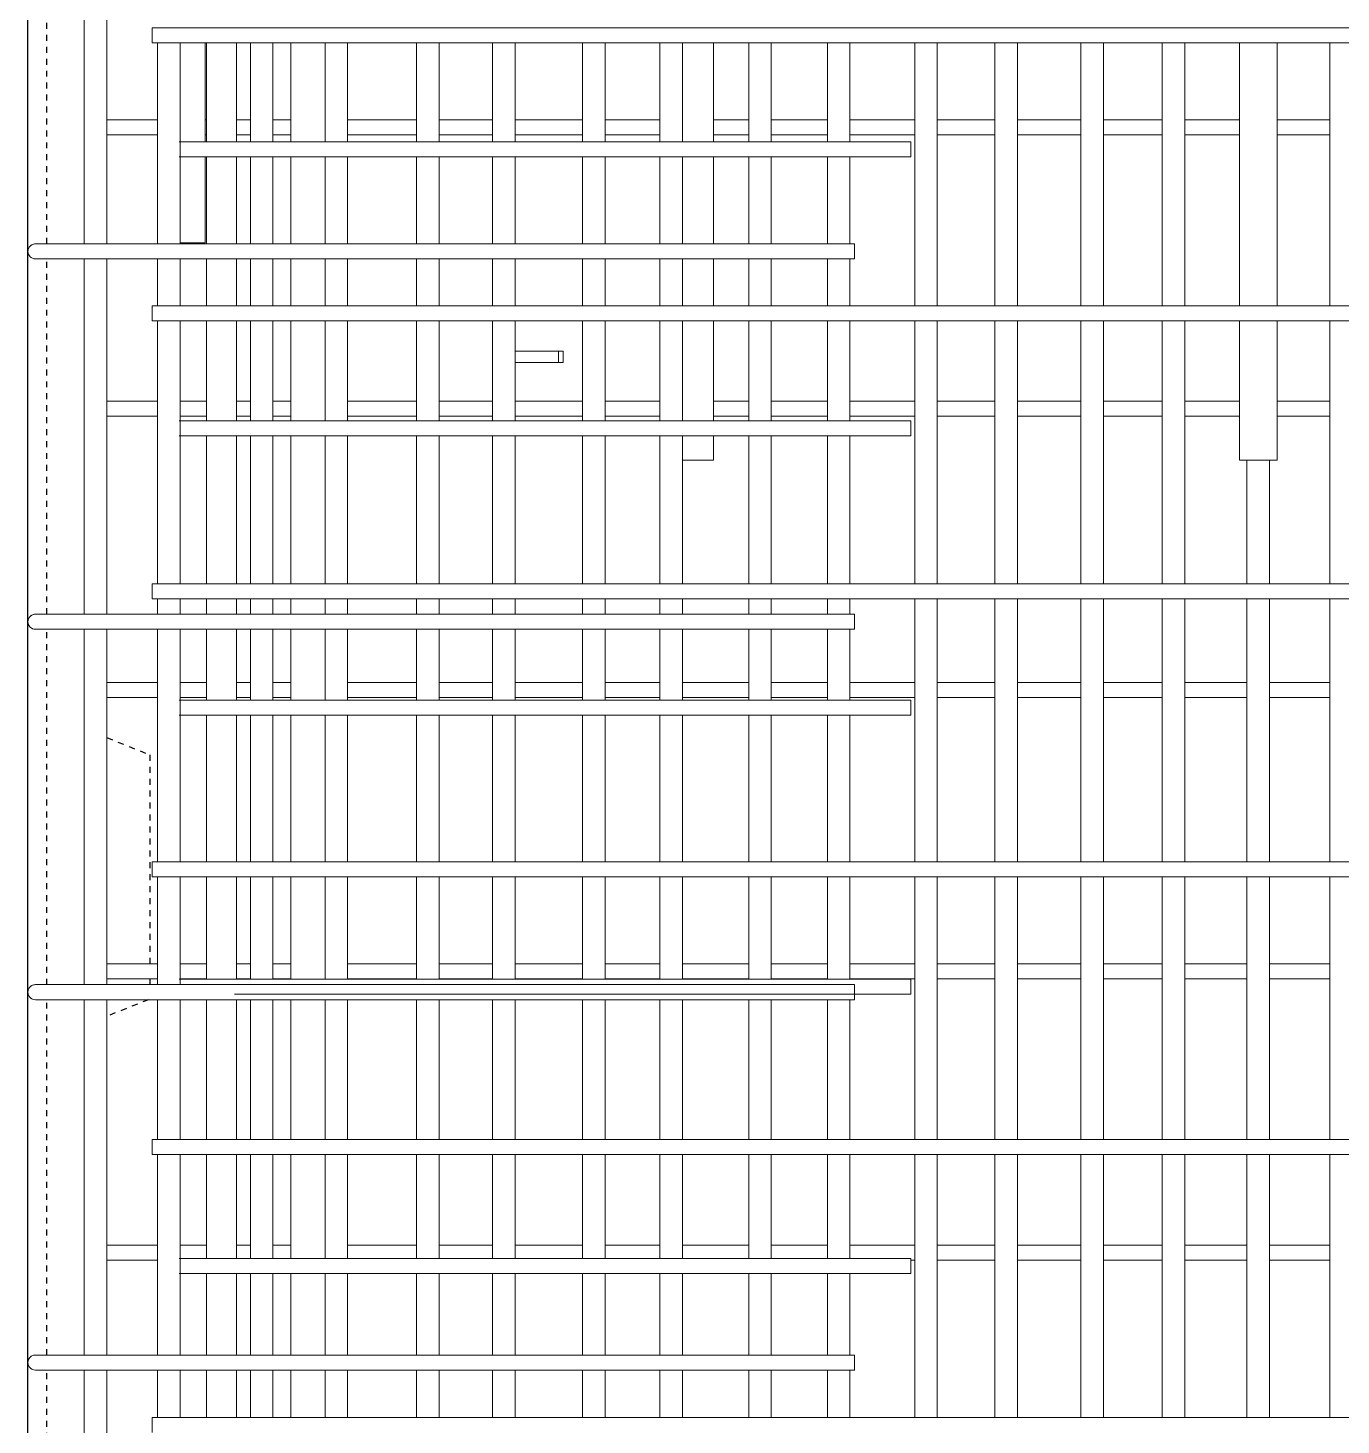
# Model space of a CAD drawing. Header units: millimetres. Extents: x -22025 to -1429, y -2879 to 29261.
# Drawn here: x -20245 to -19545, y 6186 to 6930 of the extents above; entities that cross this region are included whole.
import ezdxf

# ---------------------------------------------------------------- set-up
doc = ezdxf.new("R2010")
doc.units = ezdxf.units.MM
doc.linetypes.add('Dash', pattern=[6.36, 3.18, -3.18])
for name, color, linetype, lineweight in [('A-GENM', 13, 'Continuous', 18), ('A-WALL', 113, 'Continuous', 25), ('A-WALL-HDLN', 110, 'Dash', 25), ('S-RBAR', 171, 'Continuous', 18)]:
    doc.layers.add(name, color=color, linetype=linetype, lineweight=lineweight)

# ---------------------------------------------------------------- blocks, each defined once
blk = doc.blocks.new('RR spread anchor face based - RR-SA-1_4-160-V1-Elevation Front Copy 1')
at = {"layer": 'A-GENM'}
for p, q in [((-19985.26, -447), (-19962.07, -447)), ((-19962.07, -453), (-19985.26, -453)), ((-19962.07, -447), (-19959.57, -447)), ((-19962.07, -453), (-19962.07, -447)), ((-19959.57, -453), (-19962.07, -453)), ((-19959.57, -447), (-19959.57, -453))]:
    blk.add_line(p, q, dxfattribs=at)

msp = doc.modelspace()

# ---------------------------------------------------------------- linework, layer by layer
at = {"layer": 'A-WALL'}
msp.add_line((-20244.5695, -1395), (-20244.5695, 7660), dxfattribs=at)
at = {"layer": 'A-WALL-HDLN'}
for p, q in [((-20234.56692, 6815.11111), (-20234.56692, 7004.33333)), ((-20234.56692, 6617.88889), (-20234.56692, 6807.11111)), ((-20234.56692, 6420.66667), (-20234.56692, 6609.88889)), ((-20202.5695, 6552.19023), (-20179.5695, 6542.99023)), ((-20179.5695, 6431.73933), (-20179.5695, 6542.99023)), ((-20179.5695, 6420.66667), (-20179.5695, 6423.73933)), ((-20234.56692, 6223.44444), (-20234.56692, 6412.66667)), ((-20180.37842, 6412.66667), (-20202.5695, 6403.79023)), ((-20234.56692, 6026.22222), (-20234.56692, 6215.44444))]:
    msp.add_line(p, q, dxfattribs=at)
at = {"layer": 'S-RBAR'}
for p, q in [((-20214.5695, 6815.11111), (-20214.5695, 7004.33333)), ((-20202.5695, 6815.11111), (-20202.5695, 7004.33333)), ((-19004.5695, 6930.08197), (-20178.38411, 6930.08197)), ((-20178.38411, 6930.08197), (-20178.38411, 6922.08197)), ((-19004.5695, 6922.08197), (-20178.38411, 6922.08197)), ((-20175.5695, 6815.11111), (-20175.5695, 6922.08197)), ((-20163.5695, 6815.11111), (-20163.5695, 6922.08197)), ((-20150.27078, 6922.08197), (-20150.27078, 6869.49121)), ((-20149.5695, 6869.49121), (-20149.5695, 6922.08197)), ((-20133.5695, 6869.49121), (-20133.5695, 6922.08197)), ((-20126.14093, 6869.49121), (-20126.14093, 6922.08197)), ((-20114.14093, 6869.49121), (-20114.14093, 6922.08197)), ((-20104.5695, 6869.49121), (-20104.5695, 6922.08197)), ((-20086.41565, 6869.49121), (-20086.41565, 6922.08197)), ((-20074.41565, 6869.49121), (-20074.41565, 6922.08197)), ((-20037.71235, 6869.49121), (-20037.71235, 6922.08197)), ((-20025.71235, 6869.49121), (-20025.71235, 6922.08197)), ((-19997.26181, 6869.49121), (-19997.26181, 6922.08197)), ((-19985.26181, 6869.49121), (-19985.26181, 6922.08197)), ((-19949.28378, 6869.49121), (-19949.28378, 6922.08197)), ((-19937.28378, 6869.49121), (-19937.28378, 6922.08197)), ((-19908.10796, 6869.49121), (-19908.10796, 6922.08197)), ((-19896.10796, 6869.49121), (-19896.10796, 6922.08197)), ((-19879.5695, 6869.49121), (-19879.5695, 6922.08197)), ((-19860.85521, 6869.49121), (-19860.85521, 6922.08197)), ((-19848.85521, 6869.49121), (-19848.85521, 6922.08197)), ((-19818.95411, 6869.49121), (-19818.95411, 6922.08197)), ((-19806.95411, 6869.49121), (-19806.95411, 6922.08197)), ((-19772.42664, 6782.09836), (-19772.42664, 6922.08197)), ((-19760.42664, 6782.09836), (-19760.42664, 6922.08197)), ((-19729.80027, 6782.09836), (-19729.80027, 6922.08197)), ((-19717.80027, 6782.09836), (-19717.80027, 6922.08197)), ((-19683.99807, 6782.09836), (-19683.99807, 6922.08197)), ((-19671.99807, 6782.09836), (-19671.99807, 6922.08197)), ((-19640.64642, 6782.09836), (-19640.64642, 6922.08197)), ((-19628.64642, 6782.09836), (-19628.64642, 6922.08197)), ((-19599.5695, 6782.09836), (-19599.5695, 6922.08197)), ((-19579.5695, 6782.09836), (-19579.5695, 6922.08197)), ((-19551.49257, 6782.09836), (-19551.49257, 6922.08197)), ((-20175.77315, 6881.08967), (-20202.5695, 6881.08967)), ((-20149.5695, 6881.08967), (-20150.27078, 6881.08967)), ((-20126.14093, 6881.08967), (-20133.5695, 6881.08967)), ((-20104.5695, 6881.08967), (-20114.14093, 6881.08967)), ((-20037.71235, 6881.08967), (-20074.41565, 6881.08967)), ((-19997.26181, 6881.08967), (-20025.71235, 6881.08967)), ((-19949.28378, 6881.08967), (-19985.26181, 6881.08967)), ((-19908.10796, 6881.08967), (-19937.28378, 6881.08967)), ((-19860.85521, 6881.08967), (-19879.5695, 6881.08967)), ((-19818.95411, 6881.08967), (-19848.85521, 6881.08967)), ((-19772.42664, 6881.08967), (-19806.95411, 6881.08967)), ((-19729.80027, 6881.08967), (-19760.42664, 6881.08967)), ((-19683.99807, 6881.08967), (-19717.80027, 6881.08967)), ((-19640.64642, 6881.08967), (-19671.99807, 6881.08967)), ((-19599.5695, 6881.08967), (-19628.64642, 6881.08967)), ((-19551.49257, 6881.08967), (-19579.5695, 6881.08967)), ((-20175.77315, 6873.08967), (-20202.5695, 6873.08967)), ((-20164.07475, 6869.49121), (-20134.5695, 6869.49121)), ((-20149.5695, 6873.08967), (-20150.27078, 6873.08967)), ((-19774.5695, 6869.49121), (-20134.5695, 6869.49121)), ((-20126.14093, 6873.08967), (-20133.5695, 6873.08967)), ((-20104.5695, 6873.08967), (-20114.14093, 6873.08967)), ((-20037.71235, 6873.08967), (-20074.41565, 6873.08967)), ((-19997.26181, 6873.08967), (-20025.71235, 6873.08967)), ((-19949.28378, 6873.08967), (-19985.26181, 6873.08967)), ((-19908.10796, 6873.08967), (-19937.28378, 6873.08967)), ((-19860.85521, 6873.08967), (-19879.5695, 6873.08967)), ((-19818.95411, 6873.08967), (-19848.85521, 6873.08967)), ((-19772.42664, 6873.08967), (-19806.95411, 6873.08967)), ((-19774.5695, 6869.49121), (-19774.5695, 6861.49121)), ((-19729.80027, 6873.08967), (-19760.42664, 6873.08967)), ((-19683.99807, 6873.08967), (-19717.80027, 6873.08967)), ((-19640.64642, 6873.08967), (-19671.99807, 6873.08967)), ((-19599.5695, 6873.08967), (-19628.64642, 6873.08967)), ((-19551.49257, 6873.08967), (-19579.5695, 6873.08967)), ((-20164.07475, 6861.49121), (-20134.5695, 6861.49121)), ((-20150.27078, 6861.49121), (-20150.27078, 6815.6317)), ((-20149.5695, 6815.11111), (-20149.5695, 6861.49121)), ((-19774.5695, 6861.49121), (-20134.5695, 6861.49121)), ((-20133.5695, 6815.11111), (-20133.5695, 6861.49121)), ((-20126.14093, 6815.11111), (-20126.14093, 6861.49121)), ((-20114.14093, 6815.11111), (-20114.14093, 6861.49121)), ((-20104.5695, 6815.11111), (-20104.5695, 6861.49121)), ((-20086.41565, 6815.11111), (-20086.41565, 6861.49121)), ((-20074.41565, 6815.11111), (-20074.41565, 6861.49121)), ((-20037.71235, 6815.11111), (-20037.71235, 6861.49121)), ((-20025.71235, 6815.11111), (-20025.71235, 6861.49121)), ((-19997.26181, 6815.11111), (-19997.26181, 6861.49121)), ((-19985.26181, 6815.11111), (-19985.26181, 6861.49121)), ((-19949.28378, 6815.11111), (-19949.28378, 6861.49121)), ((-19937.28378, 6815.11111), (-19937.28378, 6861.49121)), ((-19908.10796, 6815.11111), (-19908.10796, 6861.49121)), ((-19896.10796, 6815.11111), (-19896.10796, 6861.49121)), ((-19879.5695, 6815.11111), (-19879.5695, 6861.49121)), ((-19860.85521, 6815.11111), (-19860.85521, 6861.49121)), ((-19848.85521, 6815.11111), (-19848.85521, 6861.49121)), ((-19818.95411, 6815.11111), (-19818.95411, 6861.49121)), ((-19806.95411, 6815.11111), (-19806.95411, 6861.49121)), ((-20240.5695, 6815.11111), (-20220.5695, 6815.11111)), ((-19804.5695, 6815.11111), (-20220.5695, 6815.11111)), ((-20163.5695, 6815.6317), (-20150.27078, 6815.6317)), ((-19804.5695, 6815.11111), (-19804.5695, 6807.11111)), ((-20240.5695, 6807.11111), (-20220.5695, 6807.11111)), ((-19804.5695, 6807.11111), (-20220.5695, 6807.11111)), ((-20214.5695, 6617.88889), (-20214.5695, 6807.11111)), ((-20202.5695, 6617.88889), (-20202.5695, 6807.11111)), ((-20175.5695, 6782.09836), (-20175.5695, 6807.11111)), ((-20163.5695, 6782.09836), (-20163.5695, 6807.11111)), ((-20149.5695, 6782.09836), (-20149.5695, 6807.11111)), ((-20133.5695, 6782.09836), (-20133.5695, 6807.11111)), ((-20126.14093, 6782.09836), (-20126.14093, 6807.11111)), ((-20114.14093, 6782.09836), (-20114.14093, 6807.11111)), ((-20104.5695, 6782.09836), (-20104.5695, 6807.11111)), ((-20086.41565, 6782.09836), (-20086.41565, 6807.11111)), ((-20074.41565, 6782.09836), (-20074.41565, 6807.11111)), ((-20037.71235, 6782.09836), (-20037.71235, 6807.11111)), ((-20025.71235, 6782.09836), (-20025.71235, 6807.11111)), ((-19997.26181, 6782.09836), (-19997.26181, 6807.11111)), ((-19985.26181, 6782.09836), (-19985.26181, 6807.11111)), ((-19949.28378, 6782.09836), (-19949.28378, 6807.11111)), ((-19937.28378, 6782.09836), (-19937.28378, 6807.11111)), ((-19908.10796, 6782.09836), (-19908.10796, 6807.11111)), ((-19896.10796, 6782.09836), (-19896.10796, 6807.11111)), ((-19879.5695, 6782.09836), (-19879.5695, 6807.11111)), ((-19860.85521, 6782.09836), (-19860.85521, 6807.11111)), ((-19848.85521, 6782.09836), (-19848.85521, 6807.11111)), ((-19818.95411, 6782.09836), (-19818.95411, 6807.11111)), ((-19806.95411, 6782.09836), (-19806.95411, 6807.11111)), ((-19004.5695, 6782.09836), (-20178.38411, 6782.09836)), ((-20178.38411, 6782.09836), (-20178.38411, 6774.09836)), ((-19004.5695, 6774.09836), (-20178.38411, 6774.09836)), ((-20175.5695, 6634.11475), (-20175.5695, 6774.09836)), ((-20163.5695, 6634.11475), (-20163.5695, 6774.09836)), ((-20149.5695, 6720.85008), (-20149.5695, 6774.09836)), ((-20133.5695, 6720.85008), (-20133.5695, 6774.09836)), ((-20126.14093, 6720.85008), (-20126.14093, 6774.09836)), ((-20114.14093, 6720.85008), (-20114.14093, 6774.09836)), ((-20104.5695, 6720.85008), (-20104.5695, 6774.09836)), ((-20086.41565, 6720.85008), (-20086.41565, 6774.09836)), ((-20074.41565, 6720.85008), (-20074.41565, 6774.09836)), ((-20037.71235, 6720.85008), (-20037.71235, 6774.09836)), ((-20025.71235, 6720.85008), (-20025.71235, 6774.09836)), ((-19997.26181, 6720.85008), (-19997.26181, 6774.09836)), ((-19985.26181, 6720.85008), (-19985.26181, 6774.09836)), ((-19949.28378, 6720.85008), (-19949.28378, 6774.09836)), ((-19937.28378, 6720.85008), (-19937.28378, 6774.09836)), ((-19908.10796, 6720.85008), (-19908.10796, 6774.09836)), ((-19896.10796, 6720.85008), (-19896.10796, 6774.09836)), ((-19879.5695, 6720.85008), (-19879.5695, 6774.09836)), ((-19860.85521, 6720.85008), (-19860.85521, 6774.09836)), ((-19848.85521, 6720.85008), (-19848.85521, 6774.09836)), ((-19818.95411, 6720.85008), (-19818.95411, 6774.09836)), ((-19806.95411, 6720.85008), (-19806.95411, 6774.09836)), ((-19772.42664, 6634.11475), (-19772.42664, 6774.09836)), ((-19760.42664, 6634.11475), (-19760.42664, 6774.09836)), ((-19729.80027, 6634.11475), (-19729.80027, 6774.09836)), ((-19717.80027, 6634.11475), (-19717.80027, 6774.09836)), ((-19683.99807, 6634.11475), (-19683.99807, 6774.09836)), ((-19671.99807, 6634.11475), (-19671.99807, 6774.09836)), ((-19640.64642, 6634.11475), (-19640.64642, 6774.09836)), ((-19628.64642, 6634.11475), (-19628.64642, 6774.09836)), ((-19599.5695, 6700), (-19599.5695, 6774.09836)), ((-19579.5695, 6700), (-19579.5695, 6774.09836)), ((-19551.49257, 6634.11475), (-19551.49257, 6774.09836)), ((-20175.77315, 6731.30622), (-20202.5695, 6731.30622)), ((-20149.5695, 6731.30622), (-20163.5695, 6731.30622)), ((-20126.14093, 6731.30622), (-20133.5695, 6731.30622)), ((-20104.5695, 6731.30622), (-20114.14093, 6731.30622)), ((-20037.71235, 6731.30622), (-20074.41565, 6731.30622)), ((-19997.26181, 6731.30622), (-20025.71235, 6731.30622)), ((-19949.28378, 6731.30622), (-19985.26181, 6731.30622)), ((-19908.10796, 6731.30622), (-19937.28378, 6731.30622)), ((-19860.85521, 6731.30622), (-19879.5695, 6731.30622)), ((-19818.95411, 6731.30622), (-19848.85521, 6731.30622)), ((-19772.42664, 6731.30622), (-19806.95411, 6731.30622)), ((-19729.80027, 6731.30622), (-19760.42664, 6731.30622)), ((-19683.99807, 6731.30622), (-19717.80027, 6731.30622)), ((-19640.64642, 6731.30622), (-19671.99807, 6731.30622)), ((-19599.5695, 6731.30622), (-19628.64642, 6731.30622)), ((-19551.49257, 6731.30622), (-19579.5695, 6731.30622)), ((-20175.77315, 6723.30622), (-20202.5695, 6723.30622)), ((-20164.07475, 6720.85008), (-20134.5695, 6720.85008)), ((-20149.5695, 6723.30622), (-20163.5695, 6723.30622)), ((-19774.5695, 6720.85008), (-20134.5695, 6720.85008)), ((-20126.14093, 6723.30622), (-20133.5695, 6723.30622)), ((-20104.5695, 6723.30622), (-20114.14093, 6723.30622)), ((-20037.71235, 6723.30622), (-20074.41565, 6723.30622)), ((-19997.26181, 6723.30622), (-20025.71235, 6723.30622)), ((-19949.28378, 6723.30622), (-19985.26181, 6723.30622)), ((-19908.10796, 6723.30622), (-19937.28378, 6723.30622)), ((-19860.85521, 6723.30622), (-19879.5695, 6723.30622)), ((-19818.95411, 6723.30622), (-19848.85521, 6723.30622)), ((-19772.42664, 6723.30622), (-19806.95411, 6723.30622)), ((-19774.5695, 6720.85008), (-19774.5695, 6712.85008)), ((-19729.80027, 6723.30622), (-19760.42664, 6723.30622)), ((-19683.99807, 6723.30622), (-19717.80027, 6723.30622)), ((-19640.64642, 6723.30622), (-19671.99807, 6723.30622)), ((-19599.5695, 6723.30622), (-19628.64642, 6723.30622)), ((-19551.49257, 6723.30622), (-19579.5695, 6723.30622)), ((-20164.07475, 6712.85008), (-20134.5695, 6712.85008)), ((-20149.5695, 6634.11475), (-20149.5695, 6712.85008)), ((-19774.5695, 6712.85008), (-20134.5695, 6712.85008)), ((-20133.5695, 6634.11475), (-20133.5695, 6712.85008)), ((-20126.14093, 6634.11475), (-20126.14093, 6712.85008)), ((-20114.14093, 6634.11475), (-20114.14093, 6712.85008)), ((-20104.5695, 6634.11475), (-20104.5695, 6712.85008)), ((-20086.41565, 6634.11475), (-20086.41565, 6712.85008)), ((-20074.41565, 6634.11475), (-20074.41565, 6712.85008)), ((-20037.71235, 6634.11475), (-20037.71235, 6712.85008)), ((-20025.71235, 6634.11475), (-20025.71235, 6712.85008)), ((-19997.26181, 6634.11475), (-19997.26181, 6712.85008)), ((-19985.26181, 6634.11475), (-19985.26181, 6712.85008)), ((-19949.28378, 6634.11475), (-19949.28378, 6712.85008)), ((-19937.28378, 6634.11475), (-19937.28378, 6712.85008)), ((-19908.10796, 6634.11475), (-19908.10796, 6712.85008)), ((-19896.10796, 6634.11475), (-19896.10796, 6712.85008)), ((-19879.5695, 6700), (-19879.5695, 6712.85008)), ((-19860.85521, 6634.11475), (-19860.85521, 6712.85008)), ((-19848.85521, 6634.11475), (-19848.85521, 6712.85008)), ((-19818.95411, 6634.11475), (-19818.95411, 6712.85008)), ((-19806.95411, 6634.11475), (-19806.95411, 6712.85008)), ((-19879.5695, 6700), (-19896.10796, 6700)), ((-19579.5695, 6700), (-19599.5695, 6700)), ((-19595.5695, 6634.11475), (-19595.5695, 6700)), ((-19583.5695, 6634.11475), (-19583.5695, 6700)), ((-19004.5695, 6634.11475), (-20178.38411, 6634.11475)), ((-20178.38411, 6634.11475), (-20178.38411, 6626.11475)), ((-19004.5695, 6626.11475), (-20178.38411, 6626.11475)), ((-20175.5695, 6617.88889), (-20175.5695, 6626.11475)), ((-20163.5695, 6617.88889), (-20163.5695, 6626.11475)), ((-20149.5695, 6617.88889), (-20149.5695, 6626.11475)), ((-20133.5695, 6617.88889), (-20133.5695, 6626.11475)), ((-20126.14093, 6617.88889), (-20126.14093, 6626.11475)), ((-20114.14093, 6617.88889), (-20114.14093, 6626.11475)), ((-20104.5695, 6617.88889), (-20104.5695, 6626.11475)), ((-20086.41565, 6617.88889), (-20086.41565, 6626.11475)), ((-20074.41565, 6617.88889), (-20074.41565, 6626.11475)), ((-20037.71235, 6617.88889), (-20037.71235, 6626.11475)), ((-20025.71235, 6617.88889), (-20025.71235, 6626.11475)), ((-19997.26181, 6617.88889), (-19997.26181, 6626.11475)), ((-19985.26181, 6617.88889), (-19985.26181, 6626.11475)), ((-19949.28378, 6617.88889), (-19949.28378, 6626.11475)), ((-19937.28378, 6617.88889), (-19937.28378, 6626.11475)), ((-19908.10796, 6617.88889), (-19908.10796, 6626.11475)), ((-19896.10796, 6617.88889), (-19896.10796, 6626.11475)), ((-19860.85521, 6617.88889), (-19860.85521, 6626.11475)), ((-19848.85521, 6617.88889), (-19848.85521, 6626.11475)), ((-19818.95411, 6617.88889), (-19818.95411, 6626.11475)), ((-19806.95411, 6617.88889), (-19806.95411, 6626.11475)), ((-19772.42664, 6486.13115), (-19772.42664, 6626.11475)), ((-19760.42664, 6486.13115), (-19760.42664, 6626.11475)), ((-19729.80027, 6486.13115), (-19729.80027, 6626.11475)), ((-19717.80027, 6486.13115), (-19717.80027, 6626.11475)), ((-19683.99807, 6486.13115), (-19683.99807, 6626.11475)), ((-19671.99807, 6486.13115), (-19671.99807, 6626.11475)), ((-19640.64642, 6486.13115), (-19640.64642, 6626.11475)), ((-19628.64642, 6486.13115), (-19628.64642, 6626.11475)), ((-19595.5695, 6486.13115), (-19595.5695, 6626.11475)), ((-19583.5695, 6486.13115), (-19583.5695, 6626.11475)), ((-19551.49257, 6486.13115), (-19551.49257, 6626.11475)), ((-20240.5695, 6617.88889), (-20220.5695, 6617.88889)), ((-19804.5695, 6617.88889), (-20220.5695, 6617.88889)), ((-19804.5695, 6617.88889), (-19804.5695, 6609.88889)), ((-20240.5695, 6609.88889), (-20220.5695, 6609.88889)), ((-19804.5695, 6609.88889), (-20220.5695, 6609.88889)), ((-20214.5695, 6420.66667), (-20214.5695, 6609.88889)), ((-20202.5695, 6420.66667), (-20202.5695, 6609.88889)), ((-20175.5695, 6486.13115), (-20175.5695, 6609.88889)), ((-20163.5695, 6486.13115), (-20163.5695, 6609.88889)), ((-20149.5695, 6572.20895), (-20149.5695, 6609.88889)), ((-20133.5695, 6572.20895), (-20133.5695, 6609.88889)), ((-20126.14093, 6572.20895), (-20126.14093, 6609.88889)), ((-20114.14093, 6572.20895), (-20114.14093, 6609.88889)), ((-20104.5695, 6572.20895), (-20104.5695, 6609.88889)), ((-20086.41565, 6572.20895), (-20086.41565, 6609.88889)), ((-20074.41565, 6572.20895), (-20074.41565, 6609.88889)), ((-20037.71235, 6572.20895), (-20037.71235, 6609.88889)), ((-20025.71235, 6572.20895), (-20025.71235, 6609.88889)), ((-19997.26181, 6572.20895), (-19997.26181, 6609.88889)), ((-19985.26181, 6572.20895), (-19985.26181, 6609.88889)), ((-19949.28378, 6572.20895), (-19949.28378, 6609.88889)), ((-19937.28378, 6572.20895), (-19937.28378, 6609.88889)), ((-19908.10796, 6572.20895), (-19908.10796, 6609.88889)), ((-19896.10796, 6572.20895), (-19896.10796, 6609.88889)), ((-19860.85521, 6572.20895), (-19860.85521, 6609.88889)), ((-19848.85521, 6572.20895), (-19848.85521, 6609.88889)), ((-19818.95411, 6572.20895), (-19818.95411, 6609.88889)), ((-19806.95411, 6572.20895), (-19806.95411, 6609.88889)), ((-20175.77315, 6581.52278), (-20202.5695, 6581.52278)), ((-20149.5695, 6581.52278), (-20163.5695, 6581.52278)), ((-20126.14093, 6581.52278), (-20133.5695, 6581.52278)), ((-20104.5695, 6581.52278), (-20114.14093, 6581.52278)), ((-20037.71235, 6581.52278), (-20074.41565, 6581.52278)), ((-19997.26181, 6581.52278), (-20025.71235, 6581.52278)), ((-19949.28378, 6581.52278), (-19985.26181, 6581.52278)), ((-19908.10796, 6581.52278), (-19937.28378, 6581.52278)), ((-19860.85521, 6581.52278), (-19896.10796, 6581.52278)), ((-19818.95411, 6581.52278), (-19848.85521, 6581.52278)), ((-19772.42664, 6581.52278), (-19806.95411, 6581.52278)), ((-19729.80027, 6581.52278), (-19760.42664, 6581.52278)), ((-19683.99807, 6581.52278), (-19717.80027, 6581.52278)), ((-19640.64642, 6581.52278), (-19671.99807, 6581.52278)), ((-19595.5695, 6581.52278), (-19628.64642, 6581.52278)), ((-19551.49257, 6581.52278), (-19583.5695, 6581.52278)), ((-20175.77315, 6573.52278), (-20202.5695, 6573.52278)), ((-20164.07475, 6572.20895), (-20134.5695, 6572.20895)), ((-20149.5695, 6573.52278), (-20163.5695, 6573.52278)), ((-19774.5695, 6572.20895), (-20134.5695, 6572.20895)), ((-20126.14093, 6573.52278), (-20133.5695, 6573.52278)), ((-20104.5695, 6573.52278), (-20114.14093, 6573.52278)), ((-20037.71235, 6573.52278), (-20074.41565, 6573.52278)), ((-19997.26181, 6573.52278), (-20025.71235, 6573.52278)), ((-19949.28378, 6573.52278), (-19985.26181, 6573.52278)), ((-19908.10796, 6573.52278), (-19937.28378, 6573.52278)), ((-19860.85521, 6573.52278), (-19896.10796, 6573.52278)), ((-19818.95411, 6573.52278), (-19848.85521, 6573.52278)), ((-19772.42664, 6573.52278), (-19806.95411, 6573.52278)), ((-19774.5695, 6572.20895), (-19774.5695, 6564.20895)), ((-19729.80027, 6573.52278), (-19760.42664, 6573.52278)), ((-19683.99807, 6573.52278), (-19717.80027, 6573.52278)), ((-19640.64642, 6573.52278), (-19671.99807, 6573.52278)), ((-19595.5695, 6573.52278), (-19628.64642, 6573.52278)), ((-19551.49257, 6573.52278), (-19583.5695, 6573.52278)), ((-20164.07475, 6564.20895), (-20134.5695, 6564.20895)), ((-20149.5695, 6486.13115), (-20149.5695, 6564.20895)), ((-19774.5695, 6564.20895), (-20134.5695, 6564.20895)), ((-20133.5695, 6486.13115), (-20133.5695, 6564.20895)), ((-20126.14093, 6486.13115), (-20126.14093, 6564.20895)), ((-20114.14093, 6486.13115), (-20114.14093, 6564.20895)), ((-20104.5695, 6486.13115), (-20104.5695, 6564.20895)), ((-20086.41565, 6486.13115), (-20086.41565, 6564.20895)), ((-20074.41565, 6486.13115), (-20074.41565, 6564.20895)), ((-20037.71235, 6486.13115), (-20037.71235, 6564.20895)), ((-20025.71235, 6486.13115), (-20025.71235, 6564.20895)), ((-19997.26181, 6486.13115), (-19997.26181, 6564.20895)), ((-19985.26181, 6486.13115), (-19985.26181, 6564.20895)), ((-19949.28378, 6486.13115), (-19949.28378, 6564.20895)), ((-19937.28378, 6486.13115), (-19937.28378, 6564.20895)), ((-19908.10796, 6486.13115), (-19908.10796, 6564.20895)), ((-19896.10796, 6486.13115), (-19896.10796, 6564.20895)), ((-19860.85521, 6486.13115), (-19860.85521, 6564.20895)), ((-19848.85521, 6486.13115), (-19848.85521, 6564.20895)), ((-19818.95411, 6486.13115), (-19818.95411, 6564.20895)), ((-19806.95411, 6486.13115), (-19806.95411, 6564.20895)), ((-19004.5695, 6486.13115), (-20178.38411, 6486.13115)), ((-20178.38411, 6486.13115), (-20178.38411, 6478.13115)), ((-19004.5695, 6478.13115), (-20178.38411, 6478.13115)), ((-20175.5695, 6420.66667), (-20175.5695, 6478.13115)), ((-20163.5695, 6420.66667), (-20163.5695, 6478.13115)), ((-20149.5695, 6423.56783), (-20149.5695, 6478.13115)), ((-20133.5695, 6423.56783), (-20133.5695, 6478.13115)), ((-20126.14093, 6423.56783), (-20126.14093, 6478.13115)), ((-20114.14093, 6423.56783), (-20114.14093, 6478.13115)), ((-20104.5695, 6423.56783), (-20104.5695, 6478.13115)), ((-20086.41565, 6423.56783), (-20086.41565, 6478.13115)), ((-20074.41565, 6423.56783), (-20074.41565, 6478.13115)), ((-20037.71235, 6423.56783), (-20037.71235, 6478.13115)), ((-20025.71235, 6423.56783), (-20025.71235, 6478.13115)), ((-19997.26181, 6423.56783), (-19997.26181, 6478.13115)), ((-19985.26181, 6423.56783), (-19985.26181, 6478.13115)), ((-19949.28378, 6423.56783), (-19949.28378, 6478.13115)), ((-19937.28378, 6423.56783), (-19937.28378, 6478.13115)), ((-19908.10796, 6423.56783), (-19908.10796, 6478.13115)), ((-19896.10796, 6423.56783), (-19896.10796, 6478.13115)), ((-19860.85521, 6423.56783), (-19860.85521, 6478.13115)), ((-19848.85521, 6423.56783), (-19848.85521, 6478.13115)), ((-19818.95411, 6423.56783), (-19818.95411, 6478.13115)), ((-19806.95411, 6423.56783), (-19806.95411, 6478.13115)), ((-19772.42664, 6338.14754), (-19772.42664, 6478.13115)), ((-19760.42664, 6338.14754), (-19760.42664, 6478.13115)), ((-19729.80027, 6338.14754), (-19729.80027, 6478.13115)), ((-19717.80027, 6338.14754), (-19717.80027, 6478.13115)), ((-19683.99807, 6338.14754), (-19683.99807, 6478.13115)), ((-19671.99807, 6338.14754), (-19671.99807, 6478.13115)), ((-19640.64642, 6338.14754), (-19640.64642, 6478.13115)), ((-19628.64642, 6338.14754), (-19628.64642, 6478.13115)), ((-19595.5695, 6338.14754), (-19595.5695, 6478.13115)), ((-19583.5695, 6338.14754), (-19583.5695, 6478.13115)), ((-19551.49257, 6338.14754), (-19551.49257, 6478.13115)), ((-20175.77315, 6431.73933), (-20202.5695, 6431.73933)), ((-20149.5695, 6431.73933), (-20163.5695, 6431.73933)), ((-20126.14093, 6431.73933), (-20133.5695, 6431.73933)), ((-20104.5695, 6431.73933), (-20114.14093, 6431.73933)), ((-20037.71235, 6431.73933), (-20074.41565, 6431.73933)), ((-19997.26181, 6431.73933), (-20025.71235, 6431.73933)), ((-19949.28378, 6431.73933), (-19985.26181, 6431.73933)), ((-19908.10796, 6431.73933), (-19937.28378, 6431.73933)), ((-19860.85521, 6431.73933), (-19896.10796, 6431.73933)), ((-19818.95411, 6431.73933), (-19848.85521, 6431.73933)), ((-19772.42664, 6431.73933), (-19806.95411, 6431.73933)), ((-19729.80027, 6431.73933), (-19760.42664, 6431.73933)), ((-19683.99807, 6431.73933), (-19717.80027, 6431.73933)), ((-19640.64642, 6431.73933), (-19671.99807, 6431.73933)), ((-19595.5695, 6431.73933), (-19628.64642, 6431.73933)), ((-19551.49257, 6431.73933), (-19583.5695, 6431.73933)), ((-20240.5695, 6420.66667), (-20220.5695, 6420.66667)), ((-19804.5695, 6420.66667), (-20220.5695, 6420.66667)), ((-20175.77315, 6423.73933), (-20202.5695, 6423.73933)), ((-20164.07475, 6423.56783), (-20134.5695, 6423.56783)), ((-20149.5695, 6423.73933), (-20163.5695, 6423.73933)), ((-19774.5695, 6423.56783), (-20134.5695, 6423.56783)), ((-20126.14093, 6423.73933), (-20133.5695, 6423.73933)), ((-20104.5695, 6423.73933), (-20114.14093, 6423.73933)), ((-20037.71235, 6423.73933), (-20074.41565, 6423.73933)), ((-19997.26181, 6423.73933), (-20025.71235, 6423.73933)), ((-19949.28378, 6423.73933), (-19985.26181, 6423.73933)), ((-19908.10796, 6423.73933), (-19937.28378, 6423.73933)), ((-19860.85521, 6423.73933), (-19896.10796, 6423.73933)), ((-19818.95411, 6423.73933), (-19848.85521, 6423.73933)), ((-19772.42664, 6423.73933), (-19806.95411, 6423.73933)), ((-19804.5695, 6420.66667), (-19804.5695, 6412.66667)), ((-19774.5695, 6423.56783), (-19774.5695, 6415.56783)), ((-19729.80027, 6423.73933), (-19760.42664, 6423.73933)), ((-19683.99807, 6423.73933), (-19717.80027, 6423.73933)), ((-19640.64642, 6423.73933), (-19671.99807, 6423.73933)), ((-19595.5695, 6423.73933), (-19628.64642, 6423.73933)), ((-19551.49257, 6423.73933), (-19583.5695, 6423.73933)), ((-20240.5695, 6412.66667), (-20220.5695, 6412.66667)), ((-19804.5695, 6412.66667), (-20220.5695, 6412.66667)), ((-20214.5695, 6223.44444), (-20214.5695, 6412.66667)), ((-20202.5695, 6223.44444), (-20202.5695, 6412.66667)), ((-20175.5695, 6338.14754), (-20175.5695, 6412.66667)), ((-20163.5695, 6338.14754), (-20163.5695, 6412.66667)), ((-20149.5695, 6338.14754), (-20149.5695, 6412.66667)), ((-19774.5695, 6415.56783), (-20134.5695, 6415.56783)), ((-20133.5695, 6338.14754), (-20133.5695, 6412.66667)), ((-20126.14093, 6338.14754), (-20126.14093, 6412.66667)), ((-20114.14093, 6338.14754), (-20114.14093, 6412.66667)), ((-20104.5695, 6338.14754), (-20104.5695, 6412.66667)), ((-20086.41565, 6338.14754), (-20086.41565, 6412.66667)), ((-20074.41565, 6338.14754), (-20074.41565, 6412.66667)), ((-20037.71235, 6338.14754), (-20037.71235, 6412.66667)), ((-20025.71235, 6338.14754), (-20025.71235, 6412.66667)), ((-19997.26181, 6338.14754), (-19997.26181, 6412.66667)), ((-19985.26181, 6338.14754), (-19985.26181, 6412.66667)), ((-19949.28378, 6338.14754), (-19949.28378, 6412.66667)), ((-19937.28378, 6338.14754), (-19937.28378, 6412.66667)), ((-19908.10796, 6338.14754), (-19908.10796, 6412.66667)), ((-19896.10796, 6338.14754), (-19896.10796, 6412.66667)), ((-19860.85521, 6338.14754), (-19860.85521, 6412.66667)), ((-19848.85521, 6338.14754), (-19848.85521, 6412.66667)), ((-19818.95411, 6338.14754), (-19818.95411, 6412.66667)), ((-19806.95411, 6338.14754), (-19806.95411, 6412.66667)), ((-19004.5695, 6338.14754), (-20178.38411, 6338.14754)), ((-20178.38411, 6338.14754), (-20178.38411, 6330.14754)), ((-19004.5695, 6330.14754), (-20178.38411, 6330.14754)), ((-20175.5695, 6223.44444), (-20175.5695, 6330.14754)), ((-20163.5695, 6223.44444), (-20163.5695, 6330.14754)), ((-20149.5695, 6274.9267), (-20149.5695, 6330.14754)), ((-20133.5695, 6274.9267), (-20133.5695, 6330.14754)), ((-20126.14093, 6274.9267), (-20126.14093, 6330.14754)), ((-20114.14093, 6274.9267), (-20114.14093, 6330.14754)), ((-20104.5695, 6274.9267), (-20104.5695, 6330.14754)), ((-20086.41565, 6274.9267), (-20086.41565, 6330.14754)), ((-20074.41565, 6274.9267), (-20074.41565, 6330.14754)), ((-20037.71235, 6274.9267), (-20037.71235, 6330.14754)), ((-20025.71235, 6274.9267), (-20025.71235, 6330.14754)), ((-19997.26181, 6274.9267), (-19997.26181, 6330.14754)), ((-19985.26181, 6274.9267), (-19985.26181, 6330.14754)), ((-19949.28378, 6274.9267), (-19949.28378, 6330.14754)), ((-19937.28378, 6274.9267), (-19937.28378, 6330.14754)), ((-19908.10796, 6274.9267), (-19908.10796, 6330.14754)), ((-19896.10796, 6274.9267), (-19896.10796, 6330.14754)), ((-19860.85521, 6274.9267), (-19860.85521, 6330.14754)), ((-19848.85521, 6274.9267), (-19848.85521, 6330.14754)), ((-19818.95411, 6274.9267), (-19818.95411, 6330.14754)), ((-19806.95411, 6274.9267), (-19806.95411, 6330.14754)), ((-19772.42664, 6190.16393), (-19772.42664, 6330.14754)), ((-19760.42664, 6190.16393), (-19760.42664, 6330.14754)), ((-19729.80027, 6190.16393), (-19729.80027, 6330.14754)), ((-19717.80027, 6190.16393), (-19717.80027, 6330.14754)), ((-19683.99807, 6190.16393), (-19683.99807, 6330.14754)), ((-19671.99807, 6190.16393), (-19671.99807, 6330.14754)), ((-19640.64642, 6190.16393), (-19640.64642, 6330.14754)), ((-19628.64642, 6190.16393), (-19628.64642, 6330.14754)), ((-19595.5695, 6190.16393), (-19595.5695, 6330.14754)), ((-19583.5695, 6190.16393), (-19583.5695, 6330.14754)), ((-19551.49257, 6190.16393), (-19551.49257, 6330.14754)), ((-20175.77315, 6281.95588), (-20202.5695, 6281.95588)), ((-20149.5695, 6281.95588), (-20163.5695, 6281.95588)), ((-20126.14093, 6281.95588), (-20133.5695, 6281.95588)), ((-20104.5695, 6281.95588), (-20114.14093, 6281.95588)), ((-20037.71235, 6281.95588), (-20074.41565, 6281.95588)), ((-19997.26181, 6281.95588), (-20025.71235, 6281.95588)), ((-19949.28378, 6281.95588), (-19985.26181, 6281.95588)), ((-19908.10796, 6281.95588), (-19937.28378, 6281.95588)), ((-19860.85521, 6281.95588), (-19896.10796, 6281.95588)), ((-19818.95411, 6281.95588), (-19848.85521, 6281.95588)), ((-19772.42664, 6281.95588), (-19806.95411, 6281.95588)), ((-19729.80027, 6281.95588), (-19760.42664, 6281.95588)), ((-19683.99807, 6281.95588), (-19717.80027, 6281.95588)), ((-19640.64642, 6281.95588), (-19671.99807, 6281.95588)), ((-19595.5695, 6281.95588), (-19628.64642, 6281.95588)), ((-19551.49257, 6281.95588), (-19583.5695, 6281.95588)), ((-20175.77315, 6273.95588), (-20202.5695, 6273.95588)), ((-20164.07475, 6274.9267), (-20134.5695, 6274.9267)), ((-19774.5695, 6274.9267), (-20134.5695, 6274.9267)), ((-19774.5695, 6274.9267), (-19774.5695, 6266.9267)), ((-19772.42664, 6273.95588), (-19774.5695, 6273.95588)), ((-19729.80027, 6273.95588), (-19760.42664, 6273.95588)), ((-19683.99807, 6273.95588), (-19717.80027, 6273.95588)), ((-19640.64642, 6273.95588), (-19671.99807, 6273.95588)), ((-19595.5695, 6273.95588), (-19628.64642, 6273.95588)), ((-19551.49257, 6273.95588), (-19583.5695, 6273.95588)), ((-20164.07475, 6266.9267), (-20134.5695, 6266.9267)), ((-20149.5695, 6223.44444), (-20149.5695, 6266.9267)), ((-19774.5695, 6266.9267), (-20134.5695, 6266.9267)), ((-20133.5695, 6223.44444), (-20133.5695, 6266.9267)), ((-20126.14093, 6223.44444), (-20126.14093, 6266.9267)), ((-20114.14093, 6223.44444), (-20114.14093, 6266.9267)), ((-20104.5695, 6223.44444), (-20104.5695, 6266.9267)), ((-20086.41565, 6223.44444), (-20086.41565, 6266.9267)), ((-20074.41565, 6223.44444), (-20074.41565, 6266.9267)), ((-20037.71235, 6223.44444), (-20037.71235, 6266.9267)), ((-20025.71235, 6223.44444), (-20025.71235, 6266.9267)), ((-19997.26181, 6223.44444), (-19997.26181, 6266.9267)), ((-19985.26181, 6223.44444), (-19985.26181, 6266.9267)), ((-19949.28378, 6223.44444), (-19949.28378, 6266.9267)), ((-19937.28378, 6223.44444), (-19937.28378, 6266.9267)), ((-19908.10796, 6223.44444), (-19908.10796, 6266.9267)), ((-19896.10796, 6223.44444), (-19896.10796, 6266.9267)), ((-19860.85521, 6223.44444), (-19860.85521, 6266.9267)), ((-19848.85521, 6223.44444), (-19848.85521, 6266.9267)), ((-19818.95411, 6223.44444), (-19818.95411, 6266.9267)), ((-19806.95411, 6223.44444), (-19806.95411, 6266.9267)), ((-20240.5695, 6223.44444), (-20220.5695, 6223.44444)), ((-19804.5695, 6223.44444), (-20220.5695, 6223.44444)), ((-19804.5695, 6223.44444), (-19804.5695, 6215.44444)), ((-20240.5695, 6215.44444), (-20220.5695, 6215.44444)), ((-19804.5695, 6215.44444), (-20220.5695, 6215.44444)), ((-20214.5695, 6026.22222), (-20214.5695, 6215.44444)), ((-20202.5695, 6026.22222), (-20202.5695, 6215.44444)), ((-20175.5695, 6190.16393), (-20175.5695, 6215.44444)), ((-20163.5695, 6190.16393), (-20163.5695, 6215.44444)), ((-20149.5695, 6190.16393), (-20149.5695, 6215.44444)), ((-20133.5695, 6190.16393), (-20133.5695, 6215.44444)), ((-20126.14093, 6190.16393), (-20126.14093, 6215.44444)), ((-20114.14093, 6190.16393), (-20114.14093, 6215.44444)), ((-20104.5695, 6190.16393), (-20104.5695, 6215.44444)), ((-20086.41565, 6190.16393), (-20086.41565, 6215.44444)), ((-20074.41565, 6190.16393), (-20074.41565, 6215.44444)), ((-20037.71235, 6190.16393), (-20037.71235, 6215.44444)), ((-20025.71235, 6190.16393), (-20025.71235, 6215.44444)), ((-19997.26181, 6190.16393), (-19997.26181, 6215.44444)), ((-19985.26181, 6190.16393), (-19985.26181, 6215.44444)), ((-19949.28378, 6190.16393), (-19949.28378, 6215.44444)), ((-19937.28378, 6190.16393), (-19937.28378, 6215.44444)), ((-19908.10796, 6190.16393), (-19908.10796, 6215.44444)), ((-19896.10796, 6190.16393), (-19896.10796, 6215.44444)), ((-19860.85521, 6190.16393), (-19860.85521, 6215.44444)), ((-19848.85521, 6190.16393), (-19848.85521, 6215.44444)), ((-19818.95411, 6190.16393), (-19818.95411, 6215.44444)), ((-19806.95411, 6190.16393), (-19806.95411, 6215.44444)), ((-19004.5695, 6190.16393), (-20178.38411, 6190.16393)), ((-20178.38411, 6190.16393), (-20178.38411, 6182.16393))]:
    msp.add_line(p, q, dxfattribs=at)
for centre, start, end in [((-20240.5695, 6811.11111), 90, 270), ((-20240.5695, 6811.11111), 120, 165), ((-20240.5695, 6811.11111), 90, 105), ((-20240.5695, 6811.11111), 195, 240), ((-20240.5695, 6613.88889), 90, 270), ((-20240.5695, 6613.88889), 120, 165), ((-20240.5695, 6613.88889), 90, 105), ((-20240.5695, 6613.88889), 195, 240), ((-20240.5695, 6416.66667), 90, 270), ((-20240.5695, 6416.66667), 120, 165), ((-20240.5695, 6416.66667), 90, 105), ((-20240.5695, 6416.66667), 195, 240), ((-20240.5695, 6219.44444), 90, 270), ((-20240.5695, 6219.44444), 120, 165), ((-20240.5695, 6219.44444), 90, 105), ((-20240.5695, 6219.44444), 195, 240)]:
    msp.add_arc(centre, 4, start, end, dxfattribs=at)

# ---------------------------------------------------------------- block references
at = {"layer": 'A-GENM'}
msp.add_blockref('RR spread anchor face based - RR-SA-1_4-160-V1-Elevation Front Copy 1', (0, 7205), dxfattribs=at)

doc.saveas('drawing.dxf')
